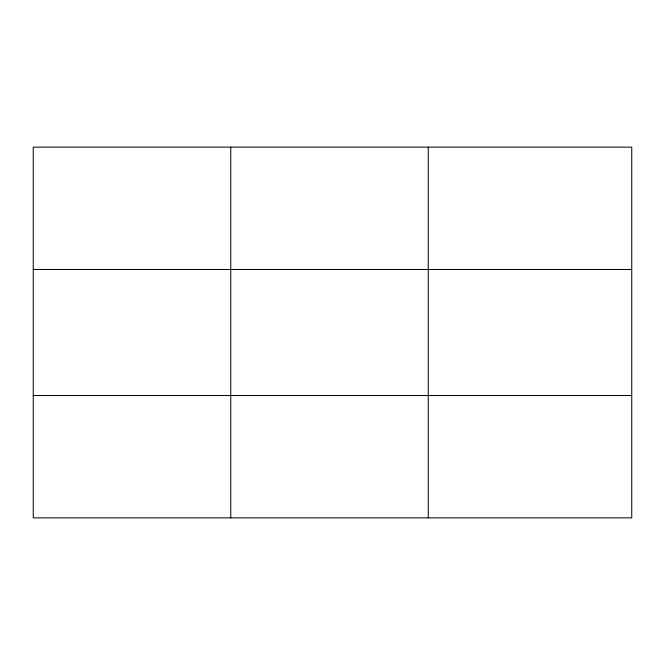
<?xml version="1.0" encoding="UTF-8"?>
<svg xmlns="http://www.w3.org/2000/svg" width="665" height="665" viewBox="0 0 665 665"><rect width="100%" height="100%" fill="white"/><g stroke="black" fill="none" stroke-linecap="round" stroke-linejoin="round"><path stroke-width="1" d="M230.755 517.86L230.755 147.14M428.26 517.86L428.26 147.14M631.75 269.475L631.75 147.14L33.25 147.14L33.25 517.86L631.75 517.86L631.75 269.475L33.25 269.475M33.25 395.525L631.75 395.525"/></g></svg>
